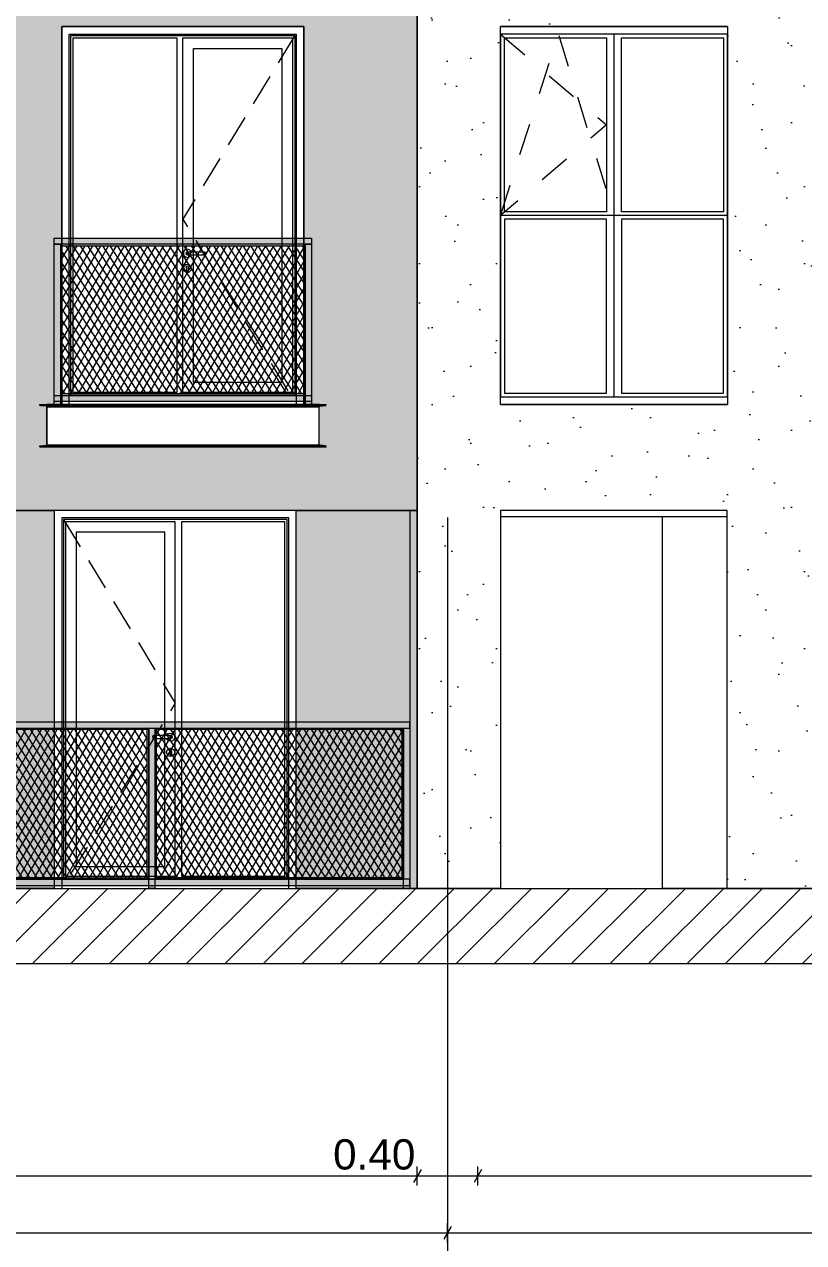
# Model space of a CAD drawing. Header units: millimetres. Extents: x 476244520 to 476657119, y 4620824743 to 4621446928.
# Drawn here: x 476608061 to 476613213, y 4621070402 to 4621078460 of the extents above; entities that cross this region are included whole.
import ezdxf

# ---------------------------------------------------------------- set-up
doc = ezdxf.new("R2010")
doc.units = ezdxf.units.MM
doc.header["$MEASUREMENT"] = 0
doc.linetypes.add('Dashed', pattern=[423.333333, 211.666667, -211.666667])
doc.linetypes.add('Hidden Line', pattern=[317.5, 211.666667, -105.833333])
for name, color, linetype, lineweight in [('0_Pen_No__7_Pen_No__250', 7, 'Continuous', 0), ('2D Drafting - General_Pen_No__7_Pen_No__250', 7, 'Continuous', 0), ('2D Drafting - General_Pen_No__7_Pen_No__7', 7, 'Continuous', 0), ('New_2D Drafting - General_Pen_No__30_Pen_No__9_Pen_No__9_Pen_No__253', 252, 'Continuous', 0), ('New_2D Drafting - General_Pen_No__30_Pen_No__9_Pen_No__9_Pen_No__255', 255, 'Continuous', 0), ('New_2D Drafting - General_Pen_No__30_Pen_No__9_Pen_No__9_Pen_No__42', 250, 'Continuous', 0), ('New_2D Drafting - General_Pen_No__30_Pen_No__9_Pen_No__9_Pen_No__7', 7, 'Continuous', 0), ('New_2D Drafting - General_Pen_No__4', 7, 'Continuous', 0), ('New_2D Drafting - General_Pen_No__7', 7, 'Continuous', 0), ('New_2D Drafting - General_Pen_No__7_Pen_No__250', 7, 'Continuous', 0), ('New_Car-Art_Pen_No__250', 7, 'Continuous', 0), ('New_Structural - Bearing_Pen_No__250', 7, 'Continuous', 0), ('Structural - Bearing_Pen_No__250', 7, 'Continuous', 0), ('Structural - Bearing_Pen_No__7_Pen_No__7_Pen_No__7', 7, 'Continuous', 0), ('zoma_Pen_No__142', 142, 'Continuous', 0), ('zoma_Pen_No__5_Pen_No__5_Pen_No__142', 142, 'Continuous', 0)]:
    doc.layers.add(name, color=color, linetype=linetype, lineweight=lineweight)
doc.layers.add('zoma', color=7, linetype='Continuous')
doc.styles.add('GENERATED_STYLE_2', font='arial.ttf')
doc.dimstyles.new('GENERATED_STYLE__1', dxfattribs={"dimtxt": 200, "dimasz": 64.421331, "dimexe": 0.18, "dimexo": 3, "dimgap": 0.09, "dimtad": 1, "dimtih": 1, "dimtoh": 1, "dimlfac": 0.001, "dimzin": 0, "dimdsep": 46, "dimtxsty": 'GENERATED_STYLE_2', "dimblk": 'ARROWHEAD_2', "dimblk1": 'ARROWHEAD_2', "dimblk2": 'ARROWHEAD_2', "dimcen": 0.09, "dimclrd": 142, "dimclre": 142, "dimclrt": 142, "dimadec": 0, "dimazin": 0, "dimtfac": 1, "dimtdec": 4, "dimtmove": 0, "dimatfit": 3, "dimfxl": 1, "dimtolj": 1, "dimtzin": 0, "dimarcsym": 0})
pattern_1 = [(60, (476844527.15, 4621385791.044), (-38.971143, 22.5), []), (122.833095, (476844527.15, 4621385791.044), (36.8060797, 18.75), [])]

# ---------------------------------------------------------------- blocks, each defined once
blk = doc.blocks.new('*D17', base_point=(476844527.1, 4621385791))
at = {"layer": 'zoma_Pen_No__142', "color": 142, "linetype": 'Continuous', "lineweight": 0, "transparency": 16777216}
for p, q in [((476603959.1, 4621070403.8), (476603959.1, 4621070530.9)), ((476610859.1, 4621070403.8), (476610859.1, 4621070530.9)), ((476603917.6, 4621070467.4), (476603959.1, 4621070467.4)), ((476603983.5, 4621070509.8), (476603934.6, 4621070425)), ((476603959.1, 4621070467.4), (476610859.1, 4621070467.4)), ((476610883.5, 4621070509.8), (476610834.6, 4621070425))]:
    blk.add_line(p, q, dxfattribs=at)
at = {"layer": 'zoma_Pen_No__142', "color": 142, "lineweight": 0, "transparency": 16777216, "insert": (476607143, 4621070507.4), "char_height": 200, "attachment_point": 7, "style": 'GENERATED_STYLE_2'}
blk.add_mtext('\\A1;{\\pql;\\fArial CYR|b0|i0|c204|p34;6.90}', dxfattribs=at)
blk = doc.blocks.new('ARROWHEAD_2')
at = {"color": 0, "linetype": 'Continuous', "lineweight": 0}
for p, q in [((0, 0), (-1, 0)), ((-0.38, -0.66), (0.38, 0.66))]:
    blk.add_line(p, q, dxfattribs=at)
blk = doc.blocks.new('*D18', base_point=(476844527.1, 4621385791))
at = {"layer": 'zoma_Pen_No__142', "color": 142, "linetype": 'Continuous', "lineweight": 0, "transparency": 16777216}
for p, q in [((476610859.1, 4621070403.8), (476610859.1, 4621070530.9)), ((476617759.1, 4621070403.8), (476617759.1, 4621070530.9)), ((476610883.5, 4621070509.8), (476610834.6, 4621070425)), ((476610859.1, 4621070467.4), (476617759.1, 4621070467.4)), ((476617783.5, 4621070509.8), (476617734.6, 4621070425))]:
    blk.add_line(p, q, dxfattribs=at)
at = {"layer": 'zoma_Pen_No__142', "color": 142, "lineweight": 0, "transparency": 16777216, "insert": (476614043, 4621070507.4), "char_height": 200, "attachment_point": 7, "style": 'GENERATED_STYLE_2'}
blk.add_mtext('\\A1;{\\pql;\\fArial CYR|b0|i0|c204|p34;6.90}', dxfattribs=at)
blk = doc.blocks.new('*D188', base_point=(476844527.1, 4621385791))
at = {"layer": 'zoma_Pen_No__142', "color": 142, "linetype": 'Continuous', "lineweight": 0, "transparency": 16777216}
for p, q in [((476604183.5, 4621070885.6), (476604134.6, 4621070800.9)), ((476604159.1, 4621070779.7), (476604159.1, 4621070906.8)), ((476610683.5, 4621070885.6), (476610634.6, 4621070800.9)), ((476610659.1, 4621070779.7), (476610659.1, 4621070906.8)), ((476604159.1, 4621070843.2), (476610659.1, 4621070843.2))]:
    blk.add_line(p, q, dxfattribs=at)
at = {"layer": 'zoma_Pen_No__142', "color": 142, "lineweight": 0, "transparency": 16777216, "char_height": 200, "attachment_point": 7, "style": 'GENERATED_STYLE_2'}
for s, insert in [('\\A1;{\\pql;\\fArial CYR|b0|i0|c204|p34;6.50}', (476607143, 4621070883.2)), ('\\A1;{\\pql;\\fArial CYR|b0|i0|c204|p34;0.40}', (476610102.4, 4621070883.2))]:
    blk.add_mtext(s, dxfattribs=dict(at, insert=insert))
blk = doc.blocks.new('*D189', base_point=(476844527.1, 4621385791))
at = {"layer": 'zoma_Pen_No__142', "color": 142, "linetype": 'Continuous', "lineweight": 0, "transparency": 16777216}
for p, q in [((476610683.5, 4621070885.6), (476610634.6, 4621070800.9)), ((476610659.1, 4621070779.7), (476610659.1, 4621070906.8)), ((476611083.5, 4621070885.6), (476611034.6, 4621070800.9)), ((476611059.1, 4621070779.7), (476611059.1, 4621070906.8)), ((476610659.1, 4621070843.2), (476611059.1, 4621070843.2))]:
    blk.add_line(p, q, dxfattribs=at)
blk = doc.blocks.new('*D190', base_point=(476844527.1, 4621385791))
at = {"layer": 'zoma_Pen_No__142', "color": 142, "linetype": 'Continuous', "lineweight": 0, "transparency": 16777216}
for p, q in [((476611083.5, 4621070885.6), (476611034.6, 4621070800.9)), ((476611059.1, 4621070779.7), (476611059.1, 4621070906.8)), ((476617633.5, 4621070885.6), (476617584.6, 4621070800.9)), ((476617609.1, 4621070779.7), (476617609.1, 4621070906.8)), ((476611059.1, 4621070843.2), (476617609.1, 4621070843.2))]:
    blk.add_line(p, q, dxfattribs=at)
at = {"layer": 'zoma_Pen_No__142', "color": 142, "lineweight": 0, "transparency": 16777216, "char_height": 200, "attachment_point": 7, "style": 'GENERATED_STYLE_2'}
for s, insert in [('\\A1;{\\pql;\\fArial CYR|b0|i0|c204|p34;6.55}', (476614068, 4621070883.2)), ('\\A1;{\\pql;\\fArial CYR|b0|i0|c204|p34;0.30}', (476617052.4, 4621070883.2))]:
    blk.add_mtext(s, dxfattribs=dict(at, insert=insert))

msp = doc.modelspace()

# ---------------------------------------------------------------- hatches: boundary and pattern name
at = {"layer": '2D Drafting - General_Pen_No__7_Pen_No__7', "linetype": 'Continuous', "lineweight": 0}
h = msp.add_hatch(dxfattribs=at)
h.set_pattern_fill('MASONRY_BLOCK', style=0, pattern_type=2)
h.set_pattern_definition([(45, (476844527.15, 4621385791.04), (-127.27922, 127.27922), [])])
h.paths.add_polyline_path([(476597119.001, 4621072245.534), (476597119.001, 4621072745.53), (476655443.329, 4621072745.535), (476655443.329, 4621072245.534)])
at = {"layer": 'New_2D Drafting - General_Pen_No__30_Pen_No__9_Pen_No__9_Pen_No__253', "linetype": 'Continuous', "lineweight": 0}
h = msp.add_hatch(dxfattribs=at)
h.set_pattern_fill('BRICK___RUNNING_BOND', color=252, style=0, pattern_type=2)
h.set_pattern_definition([(0, (476844527.15, 4621385791.044), (0, 66.64), []), (90, (476844527.15, 4621385791.04), (-244.8, 0), [66.64, -66.64]), (90, (476844649.55, 4621385857.68), (-244.8, 0), [66.64, -66.64])])
h.paths.add_polyline_path([(476610659.182, 4621085945.125), (476610658.709, 4621075245.534), (476610408.752, 4621075245.534), (476610408.752, 4621075245.581), (476608808.752, 4621075245.581), (476607259.321, 4621075245.581), (476607259.321, 4621085545.576), (476603689.344, 4621085545.576), (476603689.333, 4621085945.125)])
h.paths.add_polyline_path([(476608209.42, 4621082345.606), (476608209.42, 4621082065.581), (476610009.42, 4621082065.581), (476610009.42, 4621082345.581), (476609908.602, 4621082345.581), (476609908.602, 4621084845.581), (476608308.602, 4621084845.581), (476608308.602, 4621082345.606)], flags=0)
h.paths.add_polyline_path([(476608209.42, 4621075945.581), (476608209.42, 4621075665.581), (476610009.42, 4621075665.581), (476610009.42, 4621075945.581), (476609908.386, 4621075945.581), (476609908.386, 4621078445.581), (476608308.386, 4621078445.582), (476608308.386, 4621075945.581)], flags=0)
h.paths.add_polyline_path([(476608209.42, 4621078865.581), (476610009.42, 4621078865.581), (476610009.42, 4621079145.581), (476609908.386, 4621079145.581), (476609908.386, 4621081645.581), (476608308.386, 4621081645.582), (476608308.386, 4621079145.581), (476608209.42, 4621079145.581)], flags=0)
for points in [[(476606558.656, 4621075245.581), (476608259.047, 4621075245.581), (476608259.047, 4621072745.533), (476606558.72, 4621072745.533)], [(476609859.047, 4621075245.581), (476610658.709, 4621075245.581), (476610658.709, 4621072745.533), (476609859.047, 4621072745.533)]]:
    msp.add_hatch(color=252, dxfattribs=at).paths.add_polyline_path(points)
at = {"layer": 'New_2D Drafting - General_Pen_No__30_Pen_No__9_Pen_No__9_Pen_No__255', "linetype": 'Continuous', "lineweight": 0}
for points in [[(476609959.42, 4621077045.583), (476609959.42, 4621077005.583), (476608259.42, 4621077005.583), (476608259.42, 4621077045.583)], [(476608299.427, 4621075945.581), (476608259.42, 4621075945.581), (476608259.42, 4621077005.583), (476608299.427, 4621077005.583)], [(476608299.427, 4621076005.581), (476608309.427, 4621076015.581), (476608309.427, 4621076995.583), (476608299.427, 4621077005.583)], [(476609909.414, 4621076995.583), (476609919.414, 4621077005.583), (476608299.427, 4621077005.583), (476608309.427, 4621076995.583)], [(476609909.414, 4621076015.581), (476609919.414, 4621076005.581), (476609919.414, 4621077005.583), (476609909.414, 4621076995.583)], [(476609959.42, 4621075945.581), (476609919.414, 4621075945.581), (476609919.414, 4621077005.583), (476609959.42, 4621077005.583)], [(476609959.42, 4621076005.581), (476609959.42, 4621075965.581), (476608259.42, 4621075965.581), (476608259.42, 4621076005.581)], [(476609919.414, 4621076005.581), (476609909.414, 4621076015.581), (476608309.427, 4621076015.581), (476608299.427, 4621076005.581)], [(476610608.709, 4621075245.581), (476610608.709, 4621072745.533), (476610658.709, 4621072745.533), (476610658.709, 4621075245.581)], [(476610608.709, 4621073845.527), (476603868.755, 4621073845.527), (476603868.755, 4621073805.527), (476610608.709, 4621073805.527)], [(476607268.755, 4621073795.527), (476607258.755, 4621073805.527), (476608883.755, 4621073805.527), (476608873.755, 4621073795.527)], [(476608883.755, 4621072805.5), (476608873.755, 4621072815.5), (476608873.755, 4621073795.527), (476608883.755, 4621073805.527)], [(476608923.755, 4621072745.5), (476608883.755, 4621072745.5), (476608883.755, 4621073805.527), (476608923.755, 4621073805.527)], [(476608923.755, 4621072805.5), (476608933.755, 4621072815.5), (476608933.755, 4621073795.527), (476608923.755, 4621073805.527)], [(476608933.755, 4621073795.527), (476608923.755, 4621073805.527), (476610568.755, 4621073805.527), (476610558.755, 4621073795.527)], [(476610568.709, 4621072805.5), (476610558.709, 4621072815.5), (476610558.709, 4621073795.527), (476610568.709, 4621073805.527)], [(476610608.709, 4621072745.5), (476610568.709, 4621072745.5), (476610568.709, 4621073805.527), (476610608.709, 4621073805.527)], [(476610608.709, 4621072805.526), (476603868.755, 4621072805.526), (476603868.755, 4621072765.526), (476610608.709, 4621072765.526)], [(476607268.755, 4621072815.5), (476607258.755, 4621072805.5), (476608349.755, 4621072805.5), (476608339.755, 4621072815.5)], [(476608933.755, 4621072815.5), (476608923.755, 4621072805.5), (476610568.709, 4621072805.5), (476610558.709, 4621072815.5)]]:
    msp.add_hatch(color=255, dxfattribs=at).paths.add_polyline_path(points)
at = {"layer": 'New_2D Drafting - General_Pen_No__30_Pen_No__9_Pen_No__9_Pen_No__42', "linetype": 'Continuous', "lineweight": 0}
h = msp.add_hatch(dxfattribs=at)
h.set_pattern_fill('CUT_STONE', color=250, style=0, pattern_type=2)
h.set_pattern_definition([(45, (476844527.15, 4621386591.04), (-254.55844, 254.55844), [0, -240, 0, -360]), (110, (476845327.15, 4621386591.04), (338.28934, 123.12725), [0, -176, 0, -304])])
h.paths.add_polyline_path([(476617959.239, 4621085945.125), (476617959.239, 4621075245.534), (476617959.239, 4621072745.57), (476617559.324, 4621072745.57), (476617559.324, 4621075245.534), (476615909.051, 4621075245.534), (476615909.051, 4621072745.532), (476612708.629, 4621072745.532), (476612708.629, 4621075245.534), (476611209.043, 4621075245.534), (476611209.043, 4621072745.576), (476610658.709, 4621072745.576), (476610658.709, 4621085945.125)])
h.paths.add_polyline_path([(476611209.346, 4621081645.533), (476612709.346, 4621081645.533), (476612709.346, 4621079145.533), (476611209.346, 4621079145.533)], flags=0)
h.paths.add_polyline_path([(476611209.346, 4621082345.533), (476611209.346, 4621084845.533), (476612709.346, 4621084845.533), (476612709.346, 4621082345.533)], flags=0)
h.paths.add_polyline_path([(476611209.346, 4621075945.533), (476611209.346, 4621078445.533), (476612709.346, 4621078445.533), (476612709.346, 4621075945.533)], flags=0)
h.paths.add_polyline_path([(476615909.334, 4621078445.533), (476617409.334, 4621078445.533), (476617409.334, 4621075945.533), (476615909.334, 4621075945.533)], flags=0)
h.paths.add_polyline_path([(476615909.334, 4621084845.533), (476617409.334, 4621084845.533), (476617409.334, 4621082345.533), (476615909.334, 4621082345.533)], flags=0)
h.paths.add_polyline_path([(476617409.334, 4621079145.533), (476615909.334, 4621079145.533), (476615909.334, 4621081645.533), (476617409.334, 4621081645.533)], flags=0)
at = {"layer": 'New_2D Drafting - General_Pen_No__7', "linetype": 'Continuous', "lineweight": 0}
h = msp.add_hatch(dxfattribs=at)
h.set_pattern_fill('BATT_INSULATION', style=0, pattern_type=2)
h.set_pattern_definition(pattern_1)
h.paths.add_polyline_path([(476608309.427, 4621076995.583), (476609909.414, 4621076995.583), (476609909.414, 4621076015.581), (476608309.427, 4621076015.581)])
h = msp.add_hatch(dxfattribs=at)
h.set_pattern_fill('BATT_INSULATION', style=0, pattern_type=2)
h.set_pattern_definition(pattern_1)
h.paths.add_polyline_path([(476608873.755, 4621073795.527), (476607268.755, 4621073795.527), (476607268.755, 4621072815.5), (476608873.755, 4621072815.5)])
h = msp.add_hatch(dxfattribs=at)
h.set_pattern_fill('BATT_INSULATION', style=0, pattern_type=2)
h.set_pattern_definition(pattern_1)
h.paths.add_polyline_path([(476610558.755, 4621073795.527), (476608933.755, 4621073795.527), (476608933.755, 4621072815.5), (476610558.755, 4621072815.5)])

# ---------------------------------------------------------------- linework, layer by layer
at = {"layer": '0_Pen_No__7_Pen_No__250', "color": 7, "linetype": 'Continuous', "lineweight": 0, "flags": 128}
for points in [[(476612709.346, 4621078445.533), (476611209.346, 4621078445.533)], [(476611209.346, 4621075945.533), (476612709.346, 4621075945.533)]]:
    msp.add_lwpolyline(points, dxfattribs=at)
at = {"layer": '2D Drafting - General_Pen_No__7_Pen_No__250', "color": 7, "linetype": 'Continuous', "lineweight": 0, "flags": 128}
msp.add_lwpolyline([(476597119.001, 4621072245.534), (476597119.001, 4621072745.53), (476655443.329, 4621072745.535), (476655443.329, 4621072245.534)], close=True, dxfattribs=at)
at = {"layer": '2D Drafting - General_Pen_No__7_Pen_No__7', "color": 7, "linetype": 'Continuous', "lineweight": 0, "flags": 128}
for points in [[(476609904.27, 4621075945.581), (476608308.386, 4621075945.581), (476608308.386, 4621078445.582), (476609908.386, 4621078445.581)], [(476609908.386, 4621078445.581), (476609908.386, 4621075945.581), (476609904.27, 4621075945.581)], [(476608263.163, 4621072745.581), (476609859.047, 4621072745.581), (476609859.047, 4621075245.582), (476608259.047, 4621075245.581)], [(476608259.047, 4621075245.581), (476608259.047, 4621072745.581), (476608263.163, 4621072745.581)]]:
    msp.add_lwpolyline(points, dxfattribs=at)
for points in [[(476608358.386, 4621078395.58), (476609858.386, 4621078395.58), (476609858.386, 4621075945.582), (476608358.386, 4621075945.583)], [(476608368.386, 4621078385.58), (476609848.386, 4621078385.58), (476609848.386, 4621076005.583), (476608368.386, 4621076005.583)], [(476608383.386, 4621078370.58), (476609068.386, 4621078370.58), (476609068.386, 4621076025.583), (476608383.386, 4621076025.583)], [(476609108.382, 4621078370.58), (476609833.386, 4621078370.58), (476609833.386, 4621076025.583), (476609108.386, 4621076025.583)], [(476609178.386, 4621078300.58), (476609763.386, 4621078300.58), (476609763.386, 4621076090.583), (476609178.386, 4621076090.583)], [(476609809.047, 4621075195.58), (476608309.047, 4621075195.58), (476608309.047, 4621072745.582), (476609809.047, 4621072745.583)], [(476609799.047, 4621075185.58), (476608319.047, 4621075185.58), (476608319.047, 4621072805.583), (476609799.047, 4621072805.583)], [(476609059.051, 4621075170.58), (476608334.047, 4621075170.58), (476608334.047, 4621072825.583), (476609059.047, 4621072825.583)], [(476609784.047, 4621075170.58), (476609099.047, 4621075170.58), (476609099.047, 4621072825.583), (476609784.047, 4621072825.583)], [(476608989.047, 4621075100.58), (476608404.047, 4621075100.58), (476608404.047, 4621072890.583), (476608989.047, 4621072890.583)]]:
    msp.add_lwpolyline(points, close=True, dxfattribs=at)
at = {"layer": '2D Drafting - General_Pen_No__7_Pen_No__7', "color": 7, "linetype": 'Hidden Line', "lineweight": 0, "flags": 128}
for points in [[(476609848.386, 4621078385.58), (476609108.386, 4621077171.458), (476609857.609, 4621075946.866)], [(476608319.047, 4621075185.58), (476609059.047, 4621073971.458), (476608309.824, 4621072746.866)]]:
    msp.add_lwpolyline(points, dxfattribs=at)
at = {"layer": 'New_2D Drafting - General_Pen_No__30_Pen_No__9_Pen_No__9_Pen_No__7', "color": 7, "linetype": 'Continuous', "lineweight": 0, "flags": 128}
for points in [[(476610659.182, 4621085945.125), (476610658.709, 4621075245.534), (476610408.752, 4621075245.534), (476610408.752, 4621075245.581), (476608808.752, 4621075245.581), (476607259.321, 4621075245.581), (476607259.321, 4621085545.576), (476603689.344, 4621085545.576), (476603689.333, 4621085945.125)], [(476617959.239, 4621085945.125), (476617959.239, 4621075245.534), (476617959.239, 4621072745.57), (476617559.324, 4621072745.57), (476617559.324, 4621075245.534), (476615909.051, 4621075245.534), (476615909.051, 4621072745.532), (476612708.629, 4621072745.532), (476612708.629, 4621075245.534), (476611209.043, 4621075245.534), (476611209.043, 4621072745.576), (476610658.709, 4621072745.576), (476610658.709, 4621085945.125)], [(476608209.42, 4621075945.581), (476608209.42, 4621075665.581), (476610009.42, 4621075665.581), (476610009.42, 4621075945.581), (476609908.386, 4621075945.581), (476609908.386, 4621078445.581), (476608308.386, 4621078445.582), (476608308.386, 4621075945.581)], [(476611209.346, 4621075945.533), (476611209.346, 4621078445.533), (476612709.346, 4621078445.533), (476612709.346, 4621075945.533)], [(476609959.42, 4621077045.583), (476609959.42, 4621077005.583), (476608259.42, 4621077005.583), (476608259.42, 4621077045.583)], [(476608299.427, 4621075945.581), (476608259.42, 4621075945.581), (476608259.42, 4621077005.583), (476608299.427, 4621077005.583)], [(476608299.427, 4621076005.581), (476608309.427, 4621076015.581), (476608309.427, 4621076995.583), (476608299.427, 4621077005.583)], [(476609909.414, 4621076995.583), (476609919.414, 4621077005.583), (476608299.427, 4621077005.583), (476608309.427, 4621076995.583)], [(476609909.414, 4621076015.581), (476609919.414, 4621076005.581), (476609919.414, 4621077005.583), (476609909.414, 4621076995.583)], [(476609959.42, 4621075945.581), (476609919.414, 4621075945.581), (476609919.414, 4621077005.583), (476609959.42, 4621077005.583)], [(476609959.42, 4621076005.581), (476609959.42, 4621075965.581), (476608259.42, 4621075965.581), (476608259.42, 4621076005.581)], [(476609919.414, 4621076005.581), (476609909.414, 4621076015.581), (476608309.427, 4621076015.581), (476608299.427, 4621076005.581)], [(476606558.656, 4621075245.581), (476608259.047, 4621075245.581), (476608259.047, 4621072745.533), (476606558.72, 4621072745.533)], [(476609859.047, 4621075245.581), (476610658.709, 4621075245.581), (476610658.709, 4621072745.533), (476609859.047, 4621072745.533)], [(476610608.709, 4621075245.581), (476610608.709, 4621072745.533), (476610658.709, 4621072745.533), (476610658.709, 4621075245.581)], [(476610608.709, 4621073845.527), (476603868.755, 4621073845.527), (476603868.755, 4621073805.527), (476610608.709, 4621073805.527)], [(476607268.755, 4621073795.527), (476607258.755, 4621073805.527), (476608883.755, 4621073805.527), (476608873.755, 4621073795.527)], [(476608883.755, 4621072805.5), (476608873.755, 4621072815.5), (476608873.755, 4621073795.527), (476608883.755, 4621073805.527)], [(476608923.755, 4621072745.5), (476608883.755, 4621072745.5), (476608883.755, 4621073805.527), (476608923.755, 4621073805.527)], [(476608923.755, 4621072805.5), (476608933.755, 4621072815.5), (476608933.755, 4621073795.527), (476608923.755, 4621073805.527)], [(476608933.755, 4621073795.527), (476608923.755, 4621073805.527), (476610568.755, 4621073805.527), (476610558.755, 4621073795.527)], [(476610568.709, 4621072805.5), (476610558.709, 4621072815.5), (476610558.709, 4621073795.527), (476610568.709, 4621073805.527)], [(476610608.709, 4621072745.5), (476610568.709, 4621072745.5), (476610568.709, 4621073805.527), (476610608.709, 4621073805.527)], [(476610608.709, 4621072805.526), (476603868.755, 4621072805.526), (476603868.755, 4621072765.526), (476610608.709, 4621072765.526)], [(476607268.755, 4621072815.5), (476607258.755, 4621072805.5), (476608349.755, 4621072805.5), (476608339.755, 4621072815.5)], [(476608933.755, 4621072815.5), (476608923.755, 4621072805.5), (476610568.709, 4621072805.5), (476610558.709, 4621072815.5)]]:
    msp.add_lwpolyline(points, close=True, dxfattribs=at)
at = {"layer": 'New_2D Drafting - General_Pen_No__4', "color": 7, "linetype": 'Continuous', "lineweight": 0, "flags": 128}
for points in [[(476608309.427, 4621076995.583), (476609909.414, 4621076995.583), (476609909.414, 4621076015.581), (476608309.427, 4621076015.581)], [(476608873.755, 4621073795.527), (476607268.755, 4621073795.527), (476607268.755, 4621072815.5), (476608873.755, 4621072815.5)], [(476610558.755, 4621073795.527), (476608933.755, 4621073795.527), (476608933.755, 4621072815.5), (476610558.755, 4621072815.5)]]:
    msp.add_lwpolyline(points, close=True, dxfattribs=at)
at = {"layer": 'New_2D Drafting - General_Pen_No__7_Pen_No__250', "color": 7, "linetype": 'Dashed', "lineweight": 0, "flags": 128}
for points in [[(476611209.549, 4621077195.533), (476611591.408, 4621078395.533), (476611959.283, 4621077195.533)], [(476611209.549, 4621078395.533), (476611909.342, 4621077795.533), (476611209.549, 4621077195.533)]]:
    msp.add_lwpolyline(points, dxfattribs=at)
at = {"layer": 'New_Car-Art_Pen_No__250', "color": 7, "linetype": 'Continuous', "lineweight": 0}
for points in [[(476612708.629, 4621075245.519), (476611209.043, 4621075245.519)], [(476611209.043, 4621075205.267), (476612708.629, 4621075205.267)], [(476612279.815, 4621072745.513), (476612279.815, 4621075205.264)], [(476611209.043, 4621072745.513), (476612279.815, 4621072745.513)], [(476612708.629, 4621072745.513), (476612279.816, 4621072745.513)]]:
    msp.add_lwpolyline(points, dxfattribs=at)
at = {"layer": 'New_Structural - Bearing_Pen_No__250', "color": 7, "linetype": 'Continuous', "lineweight": 0}
for p, q in [((476609139.277, 4621076972.581), (476609125.777, 4621076968.964)), ((476609152.777, 4621076968.964), (476609139.277, 4621076972.581)), ((476609115.894, 4621076959.081), (476609112.277, 4621076945.581)), ((476609112.277, 4621076945.581), (476609115.894, 4621076932.081)), ((476609125.777, 4621076968.964), (476609115.894, 4621076959.081)), ((476609115.894, 4621076932.081), (476609125.777, 4621076922.199)), ((476609125.777, 4621076922.199), (476609139.277, 4621076918.581)), ((476609132.206, 4621076952.653), (476609129.277, 4621076945.581)), ((476609129.277, 4621076945.581), (476609132.206, 4621076938.51)), ((476609133.758, 4621076952.653), (476609130.999, 4621076945.581)), ((476609130.999, 4621076945.581), (476609133.758, 4621076938.51)), ((476609139.277, 4621076955.581), (476609132.206, 4621076952.653)), ((476609132.206, 4621076938.51), (476609139.277, 4621076935.581)), ((476609138.572, 4621076952.653), (476609136.46, 4621076945.581)), ((476609136.46, 4621076945.581), (476609138.572, 4621076938.51)), ((476609139.277, 4621076955.581), (476609140.418, 4621076955.581)), ((476609139.277, 4621076935.581), (476609140.418, 4621076935.581)), ((476609139.277, 4621076918.581), (476609152.777, 4621076922.199)), ((476609140.418, 4621076955.581), (476609143.67, 4621076955.581)), ((476609140.418, 4621076935.581), (476609143.67, 4621076935.581)), ((476609143.67, 4621076955.581), (476609148.536, 4621076955.581)), ((476609143.67, 4621076935.581), (476609148.536, 4621076935.581)), ((476609145.777, 4621076952.653), (476609144.635, 4621076945.581)), ((476609144.635, 4621076945.581), (476609145.777, 4621076938.51)), ((476609148.536, 4621076955.581), (476609154.277, 4621076955.581)), ((476609148.536, 4621076935.581), (476609154.277, 4621076935.581)), ((476609162.659, 4621076959.081), (476609152.777, 4621076968.964)), ((476609152.777, 4621076922.199), (476609162.659, 4621076932.081)), ((476609154.277, 4621076955.581), (476609234.277, 4621076955.581)), ((476609154.277, 4621076935.581), (476609234.277, 4621076935.581)), ((476609163.597, 4621076955.581), (476609162.659, 4621076959.081)), ((476609162.659, 4621076932.081), (476609163.597, 4621076935.581)), ((476609234.277, 4621076955.581), (476609240.017, 4621076955.581)), ((476609234.277, 4621076935.581), (476609240.017, 4621076935.581)), ((476609240.017, 4621076955.581), (476609244.883, 4621076955.581)), ((476609240.017, 4621076935.581), (476609244.883, 4621076935.581)), ((476609242.776, 4621076952.653), (476609243.919, 4621076945.581)), ((476609243.919, 4621076945.581), (476609242.776, 4621076938.51)), ((476609244.883, 4621076955.581), (476609248.135, 4621076955.581)), ((476609244.883, 4621076935.581), (476609248.135, 4621076935.581)), ((476609248.135, 4621076955.581), (476609249.277, 4621076955.581)), ((476609248.135, 4621076935.581), (476609249.277, 4621076935.581)), ((476609249.277, 4621076955.581), (476609256.348, 4621076952.653)), ((476609256.348, 4621076938.51), (476609249.277, 4621076935.581)), ((476609249.981, 4621076952.653), (476609252.093, 4621076945.581)), ((476609252.093, 4621076945.581), (476609249.981, 4621076938.51)), ((476609254.796, 4621076952.653), (476609257.555, 4621076945.581)), ((476609257.555, 4621076945.581), (476609254.796, 4621076938.51)), ((476609256.348, 4621076952.653), (476609259.277, 4621076945.581)), ((476609259.277, 4621076945.581), (476609256.348, 4621076938.51)), ((476609115.894, 4621076859.081), (476609112.277, 4621076845.581)), ((476609112.277, 4621076845.581), (476609115.894, 4621076832.081)), ((476609125.777, 4621076868.964), (476609115.894, 4621076859.081)), ((476609115.894, 4621076832.081), (476609125.777, 4621076822.199)), ((476609139.277, 4621076872.581), (476609125.777, 4621076868.964)), ((476609125.777, 4621076822.199), (476609139.277, 4621076818.581)), ((476609132.556, 4621076857.221), (476609131.809, 4621076855.274)), ((476609134.277, 4621076849.981), (476609131.809, 4621076855.274)), ((476609132.556, 4621076857.221), (476609133.901, 4621076860.725)), ((476609133.901, 4621076860.725), (476609139.277, 4621076863.007)), ((476609134.277, 4621076848.468), (476609134.277, 4621076849.981)), ((476609134.277, 4621076848.468), (476609134.277, 4621076845.581)), ((476609134.277, 4621076845.581), (476609134.277, 4621076842.695)), ((476609134.277, 4621076842.695), (476609134.277, 4621076836.921)), ((476609134.277, 4621076836.921), (476609134.277, 4621076833.081)), ((476609135.741, 4621076829.546), (476609134.277, 4621076833.081)), ((476609139.277, 4621076828.081), (476609135.741, 4621076829.546)), ((476609152.777, 4621076868.964), (476609139.277, 4621076872.581)), ((476609139.277, 4621076863.007), (476609144.652, 4621076860.725)), ((476609142.812, 4621076829.546), (476609139.277, 4621076828.081)), ((476609139.277, 4621076818.581), (476609152.777, 4621076822.199)), ((476609144.277, 4621076833.081), (476609142.812, 4621076829.546)), ((476609146.744, 4621076855.274), (476609144.277, 4621076849.981)), ((476609144.277, 4621076849.981), (476609144.277, 4621076848.468)), ((476609144.277, 4621076848.468), (476609144.277, 4621076845.581)), ((476609144.277, 4621076845.581), (476609144.277, 4621076842.695)), ((476609144.277, 4621076842.695), (476609144.277, 4621076836.921)), ((476609144.277, 4621076836.921), (476609144.277, 4621076833.081)), ((476609145.997, 4621076857.221), (476609144.652, 4621076860.725)), ((476609145.997, 4621076857.221), (476609146.744, 4621076855.274)), ((476609162.659, 4621076859.081), (476609152.777, 4621076868.964)), ((476609152.777, 4621076822.199), (476609162.659, 4621076832.081)), ((476609166.277, 4621076845.581), (476609162.659, 4621076859.081)), ((476609162.659, 4621076832.081), (476609166.277, 4621076845.581)), ((476608911.085, 4621073752.653), (476608908.157, 4621073745.581)), ((476608912.638, 4621073752.653), (476608909.879, 4621073745.581)), ((476608918.157, 4621073755.581), (476608911.085, 4621073752.653)), ((476608917.452, 4621073752.653), (476608915.34, 4621073745.581)), ((476608919.298, 4621073755.581), (476608918.157, 4621073755.581)), ((476608922.55, 4621073755.581), (476608919.298, 4621073755.581)), ((476608927.416, 4621073755.581), (476608922.55, 4621073755.581)), ((476608924.657, 4621073752.653), (476608923.514, 4621073745.581)), ((476608933.157, 4621073755.581), (476608927.416, 4621073755.581)), ((476609013.157, 4621073755.581), (476608933.157, 4621073755.581)), ((476609003.836, 4621073755.581), (476609004.774, 4621073759.081)), ((476609004.774, 4621073759.081), (476609014.657, 4621073768.964)), ((476609018.897, 4621073755.581), (476609013.157, 4621073755.581)), ((476609014.657, 4621073768.964), (476609028.157, 4621073772.581)), ((476609023.763, 4621073755.581), (476609018.897, 4621073755.581)), ((476609021.656, 4621073752.653), (476609022.799, 4621073745.581)), ((476609027.015, 4621073755.581), (476609023.763, 4621073755.581)), ((476609028.157, 4621073755.581), (476609027.015, 4621073755.581)), ((476609028.157, 4621073772.581), (476609041.657, 4621073768.964)), ((476609028.157, 4621073755.581), (476609035.228, 4621073752.653)), ((476609028.861, 4621073752.653), (476609030.973, 4621073745.581)), ((476609033.676, 4621073752.653), (476609036.434, 4621073745.581)), ((476609035.228, 4621073752.653), (476609038.157, 4621073745.581)), ((476609041.657, 4621073768.964), (476609051.539, 4621073759.081)), ((476609051.539, 4621073759.081), (476609055.157, 4621073745.581)), ((476608908.157, 4621073745.581), (476608911.085, 4621073738.51)), ((476608909.879, 4621073745.581), (476608912.638, 4621073738.51)), ((476608911.085, 4621073738.51), (476608918.157, 4621073735.581)), ((476608915.34, 4621073745.581), (476608917.452, 4621073738.51)), ((476608919.298, 4621073735.581), (476608918.157, 4621073735.581)), ((476608922.55, 4621073735.581), (476608919.298, 4621073735.581)), ((476608927.416, 4621073735.581), (476608922.55, 4621073735.581)), ((476608923.514, 4621073745.581), (476608924.657, 4621073738.51)), ((476608933.157, 4621073735.581), (476608927.416, 4621073735.581)), ((476609013.157, 4621073735.581), (476608933.157, 4621073735.581)), ((476609004.774, 4621073732.081), (476609003.836, 4621073735.581)), ((476609014.657, 4621073722.199), (476609004.774, 4621073732.081)), ((476609004.774, 4621073659.081), (476609014.657, 4621073668.964)), ((476609018.897, 4621073735.581), (476609013.157, 4621073735.581)), ((476609028.157, 4621073718.581), (476609014.657, 4621073722.199)), ((476609014.657, 4621073668.964), (476609028.157, 4621073672.581)), ((476609023.763, 4621073735.581), (476609018.897, 4621073735.581)), ((476609022.799, 4621073745.581), (476609021.656, 4621073738.51)), ((476609027.015, 4621073735.581), (476609023.763, 4621073735.581)), ((476609028.157, 4621073735.581), (476609027.015, 4621073735.581)), ((476609035.228, 4621073738.51), (476609028.157, 4621073735.581)), ((476609041.657, 4621073722.199), (476609028.157, 4621073718.581)), ((476609028.157, 4621073672.581), (476609041.657, 4621073668.964)), ((476609030.973, 4621073745.581), (476609028.861, 4621073738.51)), ((476609036.434, 4621073745.581), (476609033.676, 4621073738.51)), ((476609038.157, 4621073745.581), (476609035.228, 4621073738.51)), ((476609051.539, 4621073732.081), (476609041.657, 4621073722.199)), ((476609041.657, 4621073668.964), (476609051.539, 4621073659.081)), ((476609055.157, 4621073745.581), (476609051.539, 4621073732.081)), ((476609001.157, 4621073645.581), (476609004.774, 4621073659.081)), ((476609004.774, 4621073632.081), (476609001.157, 4621073645.581)), ((476609014.657, 4621073622.199), (476609004.774, 4621073632.081)), ((476609028.157, 4621073618.581), (476609014.657, 4621073622.199)), ((476609021.436, 4621073657.221), (476609020.689, 4621073655.274)), ((476609020.689, 4621073655.274), (476609023.157, 4621073649.981)), ((476609021.436, 4621073657.221), (476609022.781, 4621073660.725)), ((476609028.157, 4621073663.007), (476609022.781, 4621073660.725)), ((476609023.157, 4621073649.981), (476609023.157, 4621073648.468)), ((476609023.157, 4621073648.468), (476609023.157, 4621073645.581)), ((476609023.157, 4621073645.581), (476609023.157, 4621073642.695)), ((476609023.157, 4621073642.695), (476609023.157, 4621073636.921)), ((476609023.157, 4621073636.921), (476609023.157, 4621073633.081)), ((476609023.157, 4621073633.081), (476609024.621, 4621073629.546)), ((476609024.621, 4621073629.546), (476609028.157, 4621073628.081)), ((476609033.532, 4621073660.725), (476609028.157, 4621073663.007)), ((476609028.157, 4621073628.081), (476609031.692, 4621073629.546)), ((476609041.657, 4621073622.199), (476609028.157, 4621073618.581)), ((476609031.692, 4621073629.546), (476609033.157, 4621073633.081)), ((476609033.157, 4621073649.981), (476609035.624, 4621073655.274)), ((476609033.157, 4621073648.468), (476609033.157, 4621073649.981)), ((476609033.157, 4621073648.468), (476609033.157, 4621073645.581)), ((476609033.157, 4621073645.581), (476609033.157, 4621073642.695)), ((476609033.157, 4621073642.695), (476609033.157, 4621073636.921)), ((476609033.157, 4621073636.921), (476609033.157, 4621073633.081)), ((476609034.877, 4621073657.221), (476609033.532, 4621073660.725)), ((476609034.877, 4621073657.221), (476609035.624, 4621073655.274)), ((476609051.539, 4621073632.081), (476609041.657, 4621073622.199)), ((476609051.539, 4621073659.081), (476609055.157, 4621073645.581)), ((476609055.157, 4621073645.581), (476609051.539, 4621073632.081))]:
    msp.add_line(p, q, dxfattribs=at)
at = {"layer": 'Structural - Bearing_Pen_No__250', "color": 7, "linetype": 'Continuous', "lineweight": 0}
for p, q in [((476608163.094, 4621075943.086), (476608163.094, 4621075945.581)), ((476608163.094, 4621075945.581), (476610055.746, 4621075945.581)), ((476608163.494, 4621075941.556), (476608163.094, 4621075943.086)), ((476608163.094, 4621075943.086), (476610055.746, 4621075943.086)), ((476608164.632, 4621075940.258), (476608163.494, 4621075941.556)), ((476608166.335, 4621075939.391), (476608164.632, 4621075940.258)), ((476608167.557, 4621075939.131), (476608166.335, 4621075939.391)), ((476608204.958, 4621075935.142), (476608167.557, 4621075939.131)), ((476608167.557, 4621075939.131), (476610051.284, 4621075939.131)), ((476608206.18, 4621075934.882), (476608204.958, 4621075935.142)), ((476608204.958, 4621075935.142), (476610013.883, 4621075935.142)), ((476608207.883, 4621075934.015), (476608206.18, 4621075934.882)), ((476608209.021, 4621075932.717), (476608207.883, 4621075934.015)), ((476608209.42, 4621075931.186), (476608209.021, 4621075932.717)), ((476608209.42, 4621075931.186), (476610009.42, 4621075931.186)), ((476608209.42, 4621075679.976), (476608209.42, 4621075931.186)), ((476610009.42, 4621075931.186), (476610009.82, 4621075932.717)), ((476610009.42, 4621075679.976), (476610009.42, 4621075931.186)), ((476610009.82, 4621075932.717), (476610010.958, 4621075934.015)), ((476610010.958, 4621075934.015), (476610012.661, 4621075934.882)), ((476610012.661, 4621075934.882), (476610013.883, 4621075935.142)), ((476610013.883, 4621075935.142), (476610051.284, 4621075939.131)), ((476610051.284, 4621075939.131), (476610052.506, 4621075939.391)), ((476610052.506, 4621075939.391), (476610054.209, 4621075940.258)), ((476610054.209, 4621075940.258), (476610055.347, 4621075941.556)), ((476610055.347, 4621075941.556), (476610055.746, 4621075943.086)), ((476610055.746, 4621075943.086), (476610055.746, 4621075945.581)), ((476608163.094, 4621075668.076), (476608163.494, 4621075669.607)), ((476608163.094, 4621075665.581), (476608163.094, 4621075668.076)), ((476608163.094, 4621075668.076), (476610055.746, 4621075668.076)), ((476608163.094, 4621075665.581), (476610055.746, 4621075665.581)), ((476608163.494, 4621075669.607), (476608164.632, 4621075670.905)), ((476608164.632, 4621075670.905), (476608166.335, 4621075671.772)), ((476608166.335, 4621075671.772), (476608167.557, 4621075672.032)), ((476608167.557, 4621075672.032), (476608204.958, 4621075676.021)), ((476608167.557, 4621075672.032), (476610051.284, 4621075672.032)), ((476608204.958, 4621075676.021), (476608206.18, 4621075676.281)), ((476608204.958, 4621075676.021), (476610013.883, 4621075676.021)), ((476608206.18, 4621075676.281), (476608207.883, 4621075677.148)), ((476608207.883, 4621075677.148), (476608209.021, 4621075678.446)), ((476608209.021, 4621075678.446), (476608209.42, 4621075679.976)), ((476608209.405, 4621075679.976), (476610009.42, 4621075679.976)), ((476610009.82, 4621075678.446), (476610009.42, 4621075679.976)), ((476610010.958, 4621075677.148), (476610009.82, 4621075678.446)), ((476610012.661, 4621075676.281), (476610010.958, 4621075677.148)), ((476610013.883, 4621075676.021), (476610012.661, 4621075676.281)), ((476610051.284, 4621075672.032), (476610013.883, 4621075676.021)), ((476610052.506, 4621075671.772), (476610051.284, 4621075672.032)), ((476610054.209, 4621075670.905), (476610052.506, 4621075671.772)), ((476610055.347, 4621075669.607), (476610054.209, 4621075670.905)), ((476610055.746, 4621075668.076), (476610055.347, 4621075669.607)), ((476610055.746, 4621075665.581), (476610055.746, 4621075668.076))]:
    msp.add_line(p, q, dxfattribs=at)
at = {"layer": 'Structural - Bearing_Pen_No__7_Pen_No__7_Pen_No__7', "color": 7, "linetype": 'Continuous', "lineweight": 0}
for p, q in [((476611209.549, 4621078395.533), (476611209.549, 4621075995.533)), ((476612709.016, 4621078395.533), (476611209.549, 4621078395.533)), ((476611234.549, 4621078370.533), (476611909.342, 4621078370.533)), ((476611234.549, 4621077220.533), (476611234.549, 4621078370.533)), ((476611909.342, 4621078370.533), (476611909.342, 4621077220.533)), ((476611959.342, 4621078395.533), (476611959.283, 4621075995.596)), ((476612009.346, 4621078370.533), (476612684.016, 4621078370.533)), ((476612009.346, 4621077220.533), (476612009.346, 4621078370.533)), ((476612684.016, 4621078370.533), (476612684.016, 4621077220.533)), ((476612709.016, 4621075995.533), (476612709.016, 4621078395.533)), ((476611909.342, 4621077220.533), (476611234.549, 4621077220.533)), ((476612684.016, 4621077220.533), (476612009.346, 4621077220.533)), ((476612709.016, 4621077195.533), (476611209.549, 4621077195.533)), ((476611909.342, 4621077170.533), (476611234.549, 4621077170.533)), ((476611234.549, 4621077170.533), (476611234.549, 4621076020.533)), ((476611909.342, 4621076020.533), (476611909.342, 4621077170.533)), ((476612009.346, 4621077170.533), (476612009.346, 4621076020.533)), ((476612684.016, 4621077170.533), (476612009.346, 4621077170.533)), ((476612684.016, 4621076020.533), (476612684.016, 4621077170.533)), ((476611234.549, 4621076020.533), (476611909.342, 4621076020.533)), ((476612009.346, 4621076020.533), (476612684.016, 4621076020.533)), ((476611209.549, 4621075995.533), (476612709.016, 4621075995.533))]:
    msp.add_line(p, q, dxfattribs=at)
at = {"layer": 'zoma_Pen_No__5_Pen_No__5_Pen_No__142', "color": 142, "linetype": 'Continuous', "lineweight": 0}
msp.add_line((476610859.051, 4621075197.495), (476610859.051, 4621068914.78), dxfattribs=at)

# ---------------------------------------------------------------- dimensions: what is measured, and where the dimension line sits
at = {"layer": 'zoma', "color": 142, "linetype": 'Continuous', "lineweight": 0}
for base, p1, p2, picture, middle in [((476617609.051, 4621070843.244), (476611059.051, 4621075440.029), (476617609.051, 4621075741.092), '*D190', (476614327.758, 4621070983.244)), ((476617759.051, 4621070467.373), (476610859.051, 4621073973.903), (476617759.051, 4621075589.174), '*D18', (476614302.758, 4621070607.373)), ((476611059.051, 4621070843.244), (476610659.051, 4621075301.2), (476611059.051, 4621075440.029), '*D189', (476610362.203, 4621070983.244)), ((476610659.051, 4621070843.244), (476604159.051, 4621075308.556), (476610659.051, 4621075301.2), '*D188', (476607402.758, 4621070983.244)), ((476610859.051, 4621070467.373), (476603959.051, 4621073807.219), (476610859.051, 4621073973.903), '*D17', (476607402.758, 4621070607.373))]:
    dim = msp.add_linear_dim(base=base, p1=p1, p2=p2, dimstyle='GENERATED_STYLE__1', dxfattribs=at)
    dim.commit()
    dim.dimension.update_dxf_attribs({"geometry": picture, "text_midpoint": middle, "dimtype": 160})

doc.saveas('drawing.dxf')
